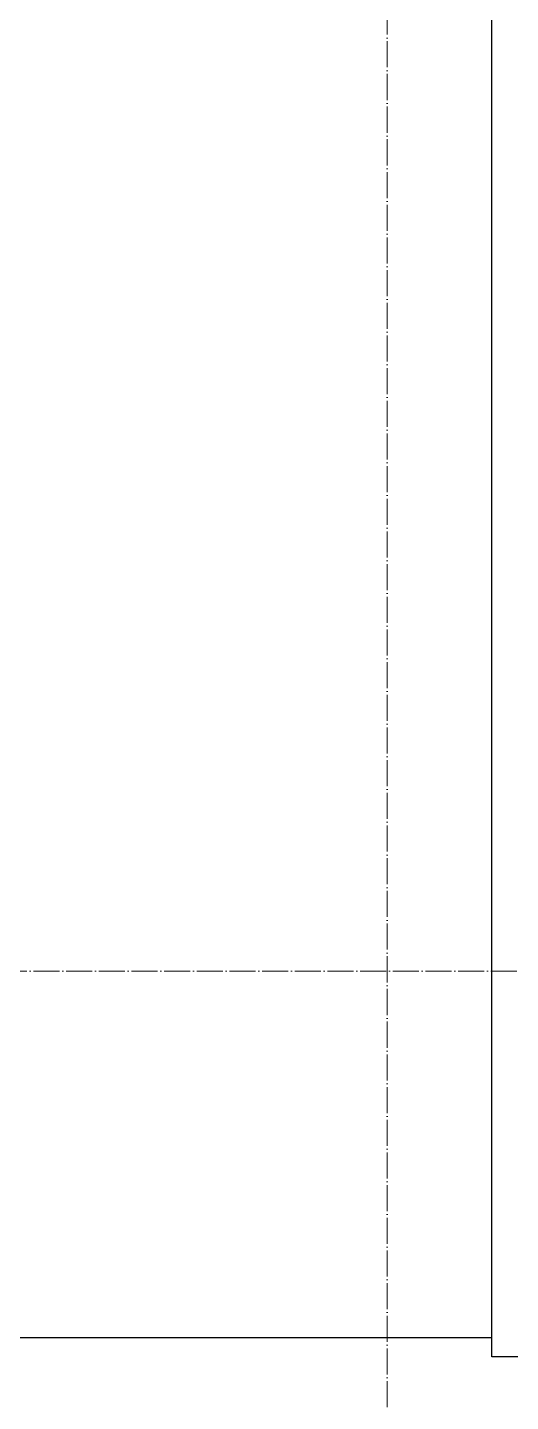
# Model space of a CAD drawing. Header units: millimetres. Extents: x -10915 to 62537, y -37640 to 44223.
# Drawn here: x 6873 to 7244, y 12614 to 13670 of the extents above; entities that cross this region are included whole.
import ezdxf

# ---------------------------------------------------------------- set-up
doc = ezdxf.new("R2010")
doc.units = ezdxf.units.MM
doc.linetypes.add('ADSK_Линия сетки', pattern=[25, 20, -2.5, 0, -2.5])
doc.layers.add('Оси', color=7, linetype='Continuous', lineweight=9)
doc.layers.add('Стены несущие', color=7, linetype='Continuous', lineweight=30)

msp = doc.modelspace()

# ---------------------------------------------------------------- linework, layer by layer
at = {"layer": 'Оси', "linetype": 'ADSK_Линия сетки'}
for p, q in [((7149.565, -4909.651), (7149.565, 21308.456)), ((-10114.729, 12945), (56004.853, 12945))]:
    msp.add_line(p, q, dxfattribs=at)
at = {"layer": 'Стены несущие'}
for p, q in [((7230, 12648.783), (7230, 20022.525)), ((6339.565, 12663.783), (7230, 12663.783)), ((7468.494, 12648.783), (7230, 12648.783))]:
    msp.add_line(p, q, dxfattribs=at)

doc.saveas('drawing.dxf')
